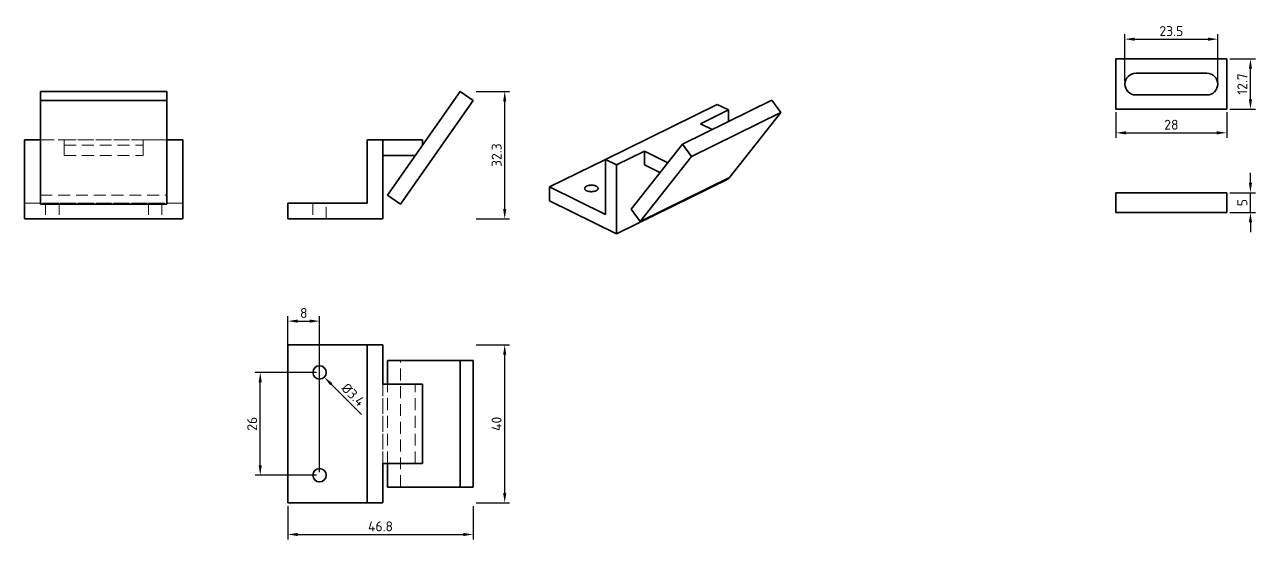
# Model space of a CAD drawing. Header units: millimetres. Extents: x 2065 to 7684, y -1428 to 511.
# Drawn here: x 6213 to 6524.2, y -1427.8 to -1297.5 of the extents above; entities that cross this region are included whole.
import ezdxf

# ---------------------------------------------------------------- set-up
doc = ezdxf.new("R2010")
doc.units = ezdxf.units.MM
doc.linetypes.add('HIDDEN_ISO', pattern=[4.5, 3, -1.5])
for name, color, linetype, lineweight in [('2D-HIDDEN', 8, 'HIDDEN_ISO', 18), ('2D-VISIBLE', 7, 'Continuous', 35), ('DIMENSIONS', 4, 'Continuous', 18)]:
    doc.layers.add(name, color=color, linetype=linetype, lineweight=lineweight)
doc.styles.add('ISO', font='isocpeur.ttf')
doc.styles.add('OpenSansCondensed-Light', font='OpenSansCondensed-Light.ttf')
doc.dimstyles.new('EZ_RADIUS', dxfattribs={"dimtxt": 0.25, "dimasz": 0.25, "dimexe": 0.375, "dimexo": 0.125, "dimgap": 0.1, "dimtad": 1, "dimlfac": 100, "dimzin": 12, "dimdsep": 46, "dimtxsty": 'OpenSansCondensed-Light', "dimblk": 'CLOSEDBLANK', "dimcen": 0, "dimazin": 3, "dimtfac": 0.5, "dimtofl": 0, "dimtmove": 1, "dimatfit": 3})
doc.dimstyles.new('EZDXF', dxfattribs={"dimtxt": 0.25, "dimasz": 0.175, "dimexe": 0.375, "dimexo": 0.125, "dimgap": 0.1, "dimtad": 1, "dimlfac": 100, "dimzin": 12, "dimdsep": 46, "dimtxsty": 'OpenSansCondensed-Light', "dimblk": 'ARCHTICK', "dimcen": 2.5, "dimazin": 3, "dimtfac": 0.5, "dimtmove": 2, "dimatfit": 3})

# ---------------------------------------------------------------- blocks, each defined once
blk = doc.blocks.new('_CLOSEDFILLED')
at = {"color": 0, "linetype": 'BYBLOCK'}
blk.add_solid([(-1, 0.16), (0, 0), (-1, -0.16)], dxfattribs=at)
blk = doc.blocks.new('*D17')
at = {"color": 4}
for p, q in [((6279.59, -1419.3), (6279.59, -1427.75)), ((6326.41, -1419.3), (6326.41, -1427.75)), ((6282.09, -1426.5), (6323.91, -1426.5))]:
    blk.add_line(p, q, dxfattribs=at)
at = {"layer": 'Defpoints'}
for p in [(6279.59, -1418.5), (6326.41, -1418.5), (6279.59, -1426.5)]:
    blk.add_point(p, dxfattribs=at)
at = {"layer": 'DIMENSIONS', "color": 4, "xscale": 2.5, "yscale": 2.5, "rotation": 180}
blk.add_blockref('_CLOSEDFILLED', (6279.59, -1426.5), dxfattribs=at)
at = {"layer": 'DIMENSIONS', "color": 4, "xscale": 2.5, "yscale": 2.5}
blk.add_blockref('_CLOSEDFILLED', (6326.41, -1426.5), dxfattribs=at)
at = {"layer": 'DIMENSIONS', "color": 7, "insert": (6303, -1424.45), "char_height": 2.5, "attachment_point": 5, "style": 'ISO'}
blk.add_mtext('46.8', dxfattribs=at)
blk = doc.blocks.new('*D18')
at = {"color": 4}
for p, q in [((6327.21, -1378.5), (6335.66, -1378.5)), ((6334.41, -1416), (6334.41, -1381)), ((6327.21, -1418.5), (6335.66, -1418.5))]:
    blk.add_line(p, q, dxfattribs=at)
at = {"layer": 'Defpoints'}
for p in [(6326.41, -1378.5), (6326.41, -1418.5), (6334.41, -1418.5)]:
    blk.add_point(p, dxfattribs=at)
at = {"layer": 'DIMENSIONS', "color": 4, "xscale": 2.5, "yscale": 2.5}
for p, rotation in [((6334.41, -1378.5), 90), ((6334.41, -1418.5), 270)]:
    blk.add_blockref('_CLOSEDFILLED', p, dxfattribs=dict(at, rotation=rotation))
at = {"layer": 'DIMENSIONS', "color": 7, "insert": (6332.36, -1398.5), "char_height": 2.5, "attachment_point": 5, "rotation": 90, "style": 'ISO'}
blk.add_mtext('40', dxfattribs=at)
blk = doc.blocks.new('*D19')
at = {"color": 4}
for p, q in [((6327.21, -1314.38), (6335.66, -1314.38)), ((6334.41, -1344.13), (6334.41, -1316.88)), ((6327.21, -1346.63), (6335.66, -1346.63))]:
    blk.add_line(p, q, dxfattribs=at)
at = {"layer": 'Defpoints'}
for p in [(6326.41, -1314.38), (6326.41, -1346.63), (6334.41, -1346.63)]:
    blk.add_point(p, dxfattribs=at)
at = {"layer": 'DIMENSIONS', "color": 4, "xscale": 2.5, "yscale": 2.5}
for p, rotation in [((6334.41, -1314.38), 90), ((6334.41, -1346.63), 270)]:
    blk.add_blockref('_CLOSEDFILLED', p, dxfattribs=dict(at, rotation=rotation))
at = {"layer": 'DIMENSIONS', "color": 7, "insert": (6332.36, -1330.5), "char_height": 2.5, "attachment_point": 5, "rotation": 90, "style": 'ISO'}
blk.add_mtext('32.3', dxfattribs=at)
blk = doc.blocks.new('*D20')
at = {"color": 4}
for p, q in [((6279.59, -1410.7), (6279.59, -1371.25)), ((6282.09, -1372.5), (6285.09, -1372.5)), ((6287.59, -1410.7), (6287.59, -1371.25))]:
    blk.add_line(p, q, dxfattribs=at)
at = {"layer": 'Defpoints'}
for p in [(6279.59, -1372.5), (6279.59, -1411.5), (6287.59, -1411.5)]:
    blk.add_point(p, dxfattribs=at)
at = {"layer": 'DIMENSIONS', "color": 4, "xscale": 2.5, "yscale": 2.5, "rotation": 180}
blk.add_blockref('_CLOSEDFILLED', (6279.59, -1372.5), dxfattribs=at)
at = {"layer": 'DIMENSIONS', "color": 4, "xscale": 2.5, "yscale": 2.5}
blk.add_blockref('_CLOSEDFILLED', (6287.59, -1372.5), dxfattribs=at)
at = {"layer": 'DIMENSIONS', "color": 7, "insert": (6283.59, -1370.45), "char_height": 2.5, "attachment_point": 5, "style": 'ISO'}
blk.add_mtext('8', dxfattribs=at)
blk = doc.blocks.new('*D21')
at = {"color": 4}
for p, q in [((6286.79, -1385.5), (6271.34, -1385.5)), ((6272.59, -1409), (6272.59, -1388)), ((6286.79, -1411.5), (6271.34, -1411.5))]:
    blk.add_line(p, q, dxfattribs=at)
at = {"layer": 'Defpoints'}
for p in [(6287.59, -1385.5), (6272.59, -1411.5), (6287.59, -1411.5)]:
    blk.add_point(p, dxfattribs=at)
at = {"layer": 'DIMENSIONS', "color": 4, "xscale": 2.5, "yscale": 2.5}
for p, rotation in [((6272.59, -1385.5), 90), ((6272.59, -1411.5), 270)]:
    blk.add_blockref('_CLOSEDFILLED', p, dxfattribs=dict(at, rotation=rotation))
at = {"layer": 'DIMENSIONS', "color": 7, "insert": (6270.54, -1398.5), "char_height": 2.5, "attachment_point": 5, "rotation": 90, "style": 'ISO'}
blk.add_mtext('26', dxfattribs=at)
blk = doc.blocks.new('*D22')
at = {"color": 4}
blk.add_line((6290.56, -1388.47), (6298.2, -1396.11), dxfattribs=at)
at = {"layer": 'Defpoints'}
for p in [(6287.59, -1385.5), (6288.79, -1386.7)]:
    blk.add_point(p, dxfattribs=at)
at = {"layer": 'DIMENSIONS', "color": 4, "xscale": 2.5, "yscale": 2.5, "rotation": 135.00000000001086}
blk.add_blockref('_CLOSEDFILLED', (6288.79, -1386.7), dxfattribs=at)
at = {"layer": 'DIMENSIONS', "color": 7, "insert": (6296.11, -1391.12), "char_height": 2.5, "attachment_point": 5, "rotation": 315, "style": 'ISO'}
blk.add_mtext('%%c3.4', dxfattribs=at)
blk = doc.blocks.new('*D23')
at = {"color": 4}
for p, q in [((6489, -1319.65), (6489, -1326.1)), ((6517, -1319.65), (6517, -1326.1)), ((6491.5, -1324.85), (6514.5, -1324.85))]:
    blk.add_line(p, q, dxfattribs=at)
at = {"layer": 'Defpoints'}
for p in [(6489, -1318.85), (6517, -1318.85), (6489, -1324.85)]:
    blk.add_point(p, dxfattribs=at)
at = {"layer": 'DIMENSIONS', "color": 4, "xscale": 2.5, "yscale": 2.5, "rotation": 180}
blk.add_blockref('_CLOSEDFILLED', (6489, -1324.85), dxfattribs=at)
at = {"layer": 'DIMENSIONS', "color": 4, "xscale": 2.5, "yscale": 2.5}
blk.add_blockref('_CLOSEDFILLED', (6517, -1324.85), dxfattribs=at)
at = {"layer": 'DIMENSIONS', "color": 7, "insert": (6503, -1322.8), "char_height": 2.5, "attachment_point": 5, "style": 'ISO'}
blk.add_mtext('28', dxfattribs=at)
blk = doc.blocks.new('*D24')
at = {"color": 4}
for p, q in [((6517.8, -1306.15), (6524.25, -1306.15)), ((6523, -1316.35), (6523, -1308.65)), ((6517.8, -1318.85), (6524.25, -1318.85))]:
    blk.add_line(p, q, dxfattribs=at)
at = {"layer": 'Defpoints'}
for p in [(6517, -1306.15), (6517, -1318.85), (6523, -1318.85)]:
    blk.add_point(p, dxfattribs=at)
at = {"layer": 'DIMENSIONS', "color": 4, "xscale": 2.5, "yscale": 2.5}
for p, rotation in [((6523, -1306.15), 90), ((6523, -1318.85), 270)]:
    blk.add_blockref('_CLOSEDFILLED', p, dxfattribs=dict(at, rotation=rotation))
at = {"layer": 'DIMENSIONS', "color": 7, "insert": (6520.95, -1312.5), "char_height": 2.5, "attachment_point": 5, "rotation": 90, "style": 'ISO'}
blk.add_mtext('12.7', dxfattribs=at)
blk = doc.blocks.new('*D25')
at = {"color": 4}
for p, q in [((6491.25, -1311.7), (6491.25, -1299.9)), ((6514.75, -1311.7), (6514.75, -1299.9)), ((6493.75, -1301.15), (6512.25, -1301.15))]:
    blk.add_line(p, q, dxfattribs=at)
at = {"layer": 'Defpoints'}
for p in [(6491.25, -1301.15), (6491.25, -1312.5), (6514.75, -1312.5)]:
    blk.add_point(p, dxfattribs=at)
at = {"layer": 'DIMENSIONS', "color": 4, "xscale": 2.5, "yscale": 2.5, "rotation": 180}
blk.add_blockref('_CLOSEDFILLED', (6491.25, -1301.15), dxfattribs=at)
at = {"layer": 'DIMENSIONS', "color": 4, "xscale": 2.5, "yscale": 2.5}
blk.add_blockref('_CLOSEDFILLED', (6514.75, -1301.15), dxfattribs=at)
at = {"layer": 'DIMENSIONS', "color": 7, "insert": (6503, -1299.1), "char_height": 2.5, "attachment_point": 5, "style": 'ISO'}
blk.add_mtext('23.5', dxfattribs=at)
blk = doc.blocks.new('*D26')
at = {"color": 4}
for p, q in [((6523, -1337.5), (6523, -1335)), ((6517.8, -1340), (6524.25, -1340)), ((6523, -1345), (6523, -1340)), ((6517.8, -1345), (6524.25, -1345)), ((6523, -1347.5), (6523, -1350))]:
    blk.add_line(p, q, dxfattribs=at)
at = {"layer": 'Defpoints'}
for p in [(6517, -1340), (6517, -1345), (6523, -1345)]:
    blk.add_point(p, dxfattribs=at)
at = {"layer": 'DIMENSIONS', "color": 4, "xscale": 2.5, "yscale": 2.5}
for p, rotation in [((6523, -1340), 270), ((6523, -1345), 90)]:
    blk.add_blockref('_CLOSEDFILLED', p, dxfattribs=dict(at, rotation=rotation))
at = {"layer": 'DIMENSIONS', "color": 7, "insert": (6520.95, -1342.5), "char_height": 2.5, "attachment_point": 5, "rotation": 90, "style": 'ISO'}
blk.add_mtext('5', dxfattribs=at)

msp = doc.modelspace()

# ---------------------------------------------------------------- linework, layer by layer
at = {"layer": '2D-HIDDEN'}
for p, q in [((6217, -1340.59), (6217, -1314.37)), ((6249, -1340.59), (6249, -1314.37)), ((6304.78, -1340.59), (6323.13, -1314.37)), ((6323.13, -1314.37), (6326.41, -1316.67)), ((6308.05, -1342.88), (6326.41, -1316.67)), ((6213, -1342.63), (6213, -1326.63)), ((6213, -1326.63), (6253, -1326.63)), ((6217, -1326.63), (6223, -1326.63)), ((6223, -1326.63), (6243, -1326.63)), ((6223, -1330.63), (6223, -1326.63)), ((6223, -1328), (6223, -1326.63)), ((6223, -1328), (6223, -1330.63)), ((6223, -1328), (6243, -1328)), ((6243, -1326.63), (6249, -1326.63)), ((6243, -1330.63), (6243, -1326.63)), ((6243, -1328), (6243, -1326.63)), ((6243, -1328), (6243, -1330.63)), ((6253, -1342.63), (6253, -1326.63)), ((6299.59, -1342.63), (6299.59, -1326.63)), ((6299.59, -1326.63), (6303.59, -1326.63)), ((6303.59, -1326.63), (6313.59, -1326.63)), ((6303.59, -1346.63), (6303.59, -1326.63)), ((6303.59, -1330.63), (6303.59, -1326.63)), ((6303.59, -1330.63), (6303.59, -1326.63)), ((6313.59, -1328), (6311.75, -1330.63)), ((6313.59, -1328), (6311.75, -1330.63)), ((6313.59, -1328), (6313.59, -1326.63)), ((6223, -1330.63), (6243, -1330.63)), ((6223, -1330.63), (6243, -1330.63)), ((6303.59, -1330.63), (6311.75, -1330.63)), ((6217, -1340.59), (6249, -1340.59)), ((6217, -1340.59), (6217, -1342.88)), ((6249, -1340.59), (6249, -1342.88)), ((6304.78, -1340.59), (6308.05, -1342.88)), ((6213, -1346.63), (6213, -1342.63)), ((6213, -1342.63), (6253, -1342.63)), ((6253, -1342.63), (6213, -1342.63)), ((6218.3, -1342.63), (6218.3, -1346.63)), ((6221.7, -1342.63), (6221.7, -1346.63)), ((6244.3, -1342.63), (6244.3, -1346.63)), ((6247.7, -1342.63), (6247.7, -1346.63)), ((6253, -1346.63), (6253, -1342.63)), ((6279.59, -1346.63), (6279.59, -1342.63)), ((6279.59, -1342.63), (6299.59, -1342.63)), ((6285.89, -1342.63), (6285.89, -1346.63)), ((6285.89, -1342.63), (6285.89, -1346.63)), ((6289.29, -1346.63), (6289.29, -1342.63)), ((6289.29, -1346.63), (6289.29, -1342.63)), ((6213, -1346.63), (6253, -1346.63)), ((6279.59, -1346.63), (6303.59, -1346.63)), ((6279.59, -1378.5), (6303.59, -1378.5)), ((6279.59, -1418.5), (6279.59, -1378.5)), ((6299.59, -1378.5), (6299.59, -1418.5)), ((6303.59, -1418.5), (6303.59, -1378.5)), ((6304.78, -1382.5), (6308.05, -1382.5)), ((6308.05, -1414.5), (6308.05, -1382.5)), ((6308.05, -1382.5), (6326.41, -1382.5)), ((6303.59, -1408.5), (6303.59, -1388.5)), ((6303.59, -1388.5), (6311.75, -1388.5)), ((6304.78, -1408.5), (6304.78, -1388.5)), ((6313.59, -1388.5), (6311.75, -1388.5)), ((6311.75, -1408.5), (6311.75, -1388.5)), ((6313.59, -1408.5), (6313.59, -1388.5)), ((6303.59, -1408.5), (6311.75, -1408.5)), ((6313.59, -1408.5), (6311.75, -1408.5)), ((6304.78, -1414.5), (6308.05, -1414.5)), ((6308.05, -1414.5), (6326.41, -1414.5)), ((6279.59, -1418.5), (6303.59, -1418.5))]:
    msp.add_line(p, q, dxfattribs=at)
for points in [[(6220, -1342.63), (6219.95, -1342.63), (6219.89, -1342.63), (6219.84, -1342.63), (6219.79, -1342.63), (6219.73, -1342.63), (6219.68, -1342.63), (6219.63, -1342.63), (6219.57, -1342.63), (6219.52, -1342.63), (6219.47, -1342.63), (6219.42, -1342.63), (6219.36, -1342.63), (6219.31, -1342.63), (6219.26, -1342.63), (6219.2, -1342.63), (6219.15, -1342.63), (6219.1, -1342.63), (6219.04, -1342.63), (6218.99, -1342.63), (6218.94, -1342.63), (6218.88, -1342.63), (6218.83, -1342.63), (6218.78, -1342.63), (6218.73, -1342.63), (6218.67, -1342.63), (6218.62, -1342.63), (6218.57, -1342.63), (6218.51, -1342.63), (6218.46, -1342.63), (6218.41, -1342.63), (6218.35, -1342.63), (6218.3, -1342.63)], [(6218.3, -1342.63), (6218.41, -1342.63), (6218.51, -1342.63), (6218.62, -1342.63), (6218.73, -1342.63), (6218.83, -1342.63), (6218.94, -1342.63), (6219.04, -1342.63), (6219.15, -1342.63), (6219.26, -1342.63), (6219.36, -1342.63), (6219.47, -1342.63), (6219.57, -1342.63), (6219.68, -1342.63), (6219.79, -1342.63), (6219.89, -1342.63), (6220, -1342.63), (6220.11, -1342.63), (6220.21, -1342.63), (6220.32, -1342.63), (6220.43, -1342.63), (6220.53, -1342.63), (6220.64, -1342.63), (6220.74, -1342.63), (6220.85, -1342.63), (6220.96, -1342.63), (6221.06, -1342.63), (6221.17, -1342.63), (6221.28, -1342.63), (6221.38, -1342.63), (6221.49, -1342.63), (6221.59, -1342.63), (6221.7, -1342.63)], [(6221.7, -1342.63), (6221.65, -1342.63), (6221.59, -1342.63), (6221.54, -1342.63), (6221.49, -1342.63), (6221.43, -1342.63), (6221.38, -1342.63), (6221.33, -1342.63), (6221.28, -1342.63), (6221.22, -1342.63), (6221.17, -1342.63), (6221.12, -1342.63), (6221.06, -1342.63), (6221.01, -1342.63), (6220.96, -1342.63), (6220.9, -1342.63), (6220.85, -1342.63), (6220.8, -1342.63), (6220.74, -1342.63), (6220.69, -1342.63), (6220.64, -1342.63), (6220.58, -1342.63), (6220.53, -1342.63), (6220.48, -1342.63), (6220.43, -1342.63), (6220.37, -1342.63), (6220.32, -1342.63), (6220.27, -1342.63), (6220.21, -1342.63), (6220.16, -1342.63), (6220.11, -1342.63), (6220.05, -1342.63), (6220, -1342.63)], [(6246, -1342.63), (6245.95, -1342.63), (6245.89, -1342.63), (6245.84, -1342.63), (6245.79, -1342.63), (6245.73, -1342.63), (6245.68, -1342.63), (6245.63, -1342.63), (6245.57, -1342.63), (6245.52, -1342.63), (6245.47, -1342.63), (6245.42, -1342.63), (6245.36, -1342.63), (6245.31, -1342.63), (6245.26, -1342.63), (6245.2, -1342.63), (6245.15, -1342.63), (6245.1, -1342.63), (6245.04, -1342.63), (6244.99, -1342.63), (6244.94, -1342.63), (6244.88, -1342.63), (6244.83, -1342.63), (6244.78, -1342.63), (6244.73, -1342.63), (6244.67, -1342.63), (6244.62, -1342.63), (6244.57, -1342.63), (6244.51, -1342.63), (6244.46, -1342.63), (6244.41, -1342.63), (6244.35, -1342.63), (6244.3, -1342.63)], [(6244.3, -1342.63), (6244.41, -1342.63), (6244.51, -1342.63), (6244.62, -1342.63), (6244.73, -1342.63), (6244.83, -1342.63), (6244.94, -1342.63), (6245.04, -1342.63), (6245.15, -1342.63), (6245.26, -1342.63), (6245.36, -1342.63), (6245.47, -1342.63), (6245.57, -1342.63), (6245.68, -1342.63), (6245.79, -1342.63), (6245.89, -1342.63), (6246, -1342.63), (6246.11, -1342.63), (6246.21, -1342.63), (6246.32, -1342.63), (6246.43, -1342.63), (6246.53, -1342.63), (6246.64, -1342.63), (6246.74, -1342.63), (6246.85, -1342.63), (6246.96, -1342.63), (6247.06, -1342.63), (6247.17, -1342.63), (6247.28, -1342.63), (6247.38, -1342.63), (6247.49, -1342.63), (6247.59, -1342.63), (6247.7, -1342.63)], [(6247.7, -1342.63), (6247.65, -1342.63), (6247.59, -1342.63), (6247.54, -1342.63), (6247.49, -1342.63), (6247.43, -1342.63), (6247.38, -1342.63), (6247.33, -1342.63), (6247.28, -1342.63), (6247.22, -1342.63), (6247.17, -1342.63), (6247.12, -1342.63), (6247.06, -1342.63), (6247.01, -1342.63), (6246.96, -1342.63), (6246.9, -1342.63), (6246.85, -1342.63), (6246.8, -1342.63), (6246.74, -1342.63), (6246.69, -1342.63), (6246.64, -1342.63), (6246.58, -1342.63), (6246.53, -1342.63), (6246.48, -1342.63), (6246.43, -1342.63), (6246.37, -1342.63), (6246.32, -1342.63), (6246.27, -1342.63), (6246.21, -1342.63), (6246.16, -1342.63), (6246.11, -1342.63), (6246.05, -1342.63), (6246, -1342.63)], [(6289.29, -1342.63), (6289.19, -1342.63), (6289.08, -1342.63), (6288.97, -1342.63), (6288.87, -1342.63), (6288.76, -1342.63), (6288.65, -1342.63), (6288.55, -1342.63), (6288.44, -1342.63), (6288.34, -1342.63), (6288.23, -1342.63), (6288.12, -1342.63), (6288.02, -1342.63), (6287.91, -1342.63), (6287.8, -1342.63), (6287.7, -1342.63), (6287.59, -1342.63), (6287.49, -1342.63), (6287.38, -1342.63), (6287.27, -1342.63), (6287.17, -1342.63), (6287.06, -1342.63), (6286.95, -1342.63), (6286.85, -1342.63), (6286.74, -1342.63), (6286.64, -1342.63), (6286.53, -1342.63), (6286.42, -1342.63), (6286.32, -1342.63), (6286.21, -1342.63), (6286.1, -1342.63), (6286, -1342.63), (6285.89, -1342.63)], [(6285.89, -1342.63), (6286, -1342.63), (6286.1, -1342.63), (6286.21, -1342.63), (6286.32, -1342.63), (6286.42, -1342.63), (6286.53, -1342.63), (6286.64, -1342.63), (6286.74, -1342.63), (6286.85, -1342.63), (6286.95, -1342.63), (6287.06, -1342.63), (6287.17, -1342.63), (6287.27, -1342.63), (6287.38, -1342.63), (6287.49, -1342.63), (6287.59, -1342.63), (6287.7, -1342.63), (6287.8, -1342.63), (6287.91, -1342.63), (6288.02, -1342.63), (6288.12, -1342.63), (6288.23, -1342.63), (6288.34, -1342.63), (6288.44, -1342.63), (6288.55, -1342.63), (6288.65, -1342.63), (6288.76, -1342.63), (6288.87, -1342.63), (6288.97, -1342.63), (6289.08, -1342.63), (6289.19, -1342.63), (6289.29, -1342.63)], [(6289.29, -1342.63), (6289.19, -1342.63), (6289.08, -1342.63), (6288.97, -1342.63), (6288.87, -1342.63), (6288.76, -1342.63), (6288.65, -1342.63), (6288.55, -1342.63), (6288.44, -1342.63), (6288.34, -1342.63), (6288.23, -1342.63), (6288.12, -1342.63), (6288.02, -1342.63), (6287.91, -1342.63), (6287.8, -1342.63), (6287.7, -1342.63), (6287.59, -1342.63), (6287.49, -1342.63), (6287.38, -1342.63), (6287.27, -1342.63), (6287.17, -1342.63), (6287.06, -1342.63), (6286.95, -1342.63), (6286.85, -1342.63), (6286.74, -1342.63), (6286.64, -1342.63), (6286.53, -1342.63), (6286.42, -1342.63), (6286.32, -1342.63), (6286.21, -1342.63), (6286.1, -1342.63), (6286, -1342.63), (6285.89, -1342.63)], [(6285.89, -1342.63), (6286, -1342.63), (6286.1, -1342.63), (6286.21, -1342.63), (6286.32, -1342.63), (6286.42, -1342.63), (6286.53, -1342.63), (6286.64, -1342.63), (6286.74, -1342.63), (6286.85, -1342.63), (6286.95, -1342.63), (6287.06, -1342.63), (6287.17, -1342.63), (6287.27, -1342.63), (6287.38, -1342.63), (6287.49, -1342.63), (6287.59, -1342.63), (6287.7, -1342.63), (6287.8, -1342.63), (6287.91, -1342.63), (6288.02, -1342.63), (6288.12, -1342.63), (6288.23, -1342.63), (6288.34, -1342.63), (6288.44, -1342.63), (6288.55, -1342.63), (6288.65, -1342.63), (6288.76, -1342.63), (6288.87, -1342.63), (6288.97, -1342.63), (6289.08, -1342.63), (6289.19, -1342.63), (6289.29, -1342.63)], [(6220, -1346.63), (6219.95, -1346.63), (6219.89, -1346.63), (6219.84, -1346.63), (6219.79, -1346.63), (6219.73, -1346.63), (6219.68, -1346.63), (6219.63, -1346.63), (6219.57, -1346.63), (6219.52, -1346.63), (6219.47, -1346.63), (6219.42, -1346.63), (6219.36, -1346.63), (6219.31, -1346.63), (6219.26, -1346.63), (6219.2, -1346.63), (6219.15, -1346.63), (6219.1, -1346.63), (6219.04, -1346.63), (6218.99, -1346.63), (6218.94, -1346.63), (6218.88, -1346.63), (6218.83, -1346.63), (6218.78, -1346.63), (6218.73, -1346.63), (6218.67, -1346.63), (6218.62, -1346.63), (6218.57, -1346.63), (6218.51, -1346.63), (6218.46, -1346.63), (6218.41, -1346.63), (6218.35, -1346.63), (6218.3, -1346.63)], [(6218.3, -1346.63), (6218.41, -1346.63), (6218.51, -1346.63), (6218.62, -1346.63), (6218.73, -1346.63), (6218.83, -1346.63), (6218.94, -1346.63), (6219.04, -1346.63), (6219.15, -1346.63), (6219.26, -1346.63), (6219.36, -1346.63), (6219.47, -1346.63), (6219.57, -1346.63), (6219.68, -1346.63), (6219.79, -1346.63), (6219.89, -1346.63), (6220, -1346.63), (6220.11, -1346.63), (6220.21, -1346.63), (6220.32, -1346.63), (6220.43, -1346.63), (6220.53, -1346.63), (6220.64, -1346.63), (6220.74, -1346.63), (6220.85, -1346.63), (6220.96, -1346.63), (6221.06, -1346.63), (6221.17, -1346.63), (6221.28, -1346.63), (6221.38, -1346.63), (6221.49, -1346.63), (6221.59, -1346.63), (6221.7, -1346.63)], [(6221.7, -1346.63), (6221.65, -1346.63), (6221.59, -1346.63), (6221.54, -1346.63), (6221.49, -1346.63), (6221.43, -1346.63), (6221.38, -1346.63), (6221.33, -1346.63), (6221.28, -1346.63), (6221.22, -1346.63), (6221.17, -1346.63), (6221.12, -1346.63), (6221.06, -1346.63), (6221.01, -1346.63), (6220.96, -1346.63), (6220.9, -1346.63), (6220.85, -1346.63), (6220.8, -1346.63), (6220.74, -1346.63), (6220.69, -1346.63), (6220.64, -1346.63), (6220.58, -1346.63), (6220.53, -1346.63), (6220.48, -1346.63), (6220.43, -1346.63), (6220.37, -1346.63), (6220.32, -1346.63), (6220.27, -1346.63), (6220.21, -1346.63), (6220.16, -1346.63), (6220.11, -1346.63), (6220.05, -1346.63), (6220, -1346.63)], [(6246, -1346.63), (6245.95, -1346.63), (6245.89, -1346.63), (6245.84, -1346.63), (6245.79, -1346.63), (6245.73, -1346.63), (6245.68, -1346.63), (6245.63, -1346.63), (6245.57, -1346.63), (6245.52, -1346.63), (6245.47, -1346.63), (6245.42, -1346.63), (6245.36, -1346.63), (6245.31, -1346.63), (6245.26, -1346.63), (6245.2, -1346.63), (6245.15, -1346.63), (6245.1, -1346.63), (6245.04, -1346.63), (6244.99, -1346.63), (6244.94, -1346.63), (6244.88, -1346.63), (6244.83, -1346.63), (6244.78, -1346.63), (6244.73, -1346.63), (6244.67, -1346.63), (6244.62, -1346.63), (6244.57, -1346.63), (6244.51, -1346.63), (6244.46, -1346.63), (6244.41, -1346.63), (6244.35, -1346.63), (6244.3, -1346.63)], [(6244.3, -1346.63), (6244.41, -1346.63), (6244.51, -1346.63), (6244.62, -1346.63), (6244.73, -1346.63), (6244.83, -1346.63), (6244.94, -1346.63), (6245.04, -1346.63), (6245.15, -1346.63), (6245.26, -1346.63), (6245.36, -1346.63), (6245.47, -1346.63), (6245.57, -1346.63), (6245.68, -1346.63), (6245.79, -1346.63), (6245.89, -1346.63), (6246, -1346.63), (6246.11, -1346.63), (6246.21, -1346.63), (6246.32, -1346.63), (6246.43, -1346.63), (6246.53, -1346.63), (6246.64, -1346.63), (6246.74, -1346.63), (6246.85, -1346.63), (6246.96, -1346.63), (6247.06, -1346.63), (6247.17, -1346.63), (6247.28, -1346.63), (6247.38, -1346.63), (6247.49, -1346.63), (6247.59, -1346.63), (6247.7, -1346.63)], [(6247.7, -1346.63), (6247.65, -1346.63), (6247.59, -1346.63), (6247.54, -1346.63), (6247.49, -1346.63), (6247.43, -1346.63), (6247.38, -1346.63), (6247.33, -1346.63), (6247.28, -1346.63), (6247.22, -1346.63), (6247.17, -1346.63), (6247.12, -1346.63), (6247.06, -1346.63), (6247.01, -1346.63), (6246.96, -1346.63), (6246.9, -1346.63), (6246.85, -1346.63), (6246.8, -1346.63), (6246.74, -1346.63), (6246.69, -1346.63), (6246.64, -1346.63), (6246.58, -1346.63), (6246.53, -1346.63), (6246.48, -1346.63), (6246.43, -1346.63), (6246.37, -1346.63), (6246.32, -1346.63), (6246.27, -1346.63), (6246.21, -1346.63), (6246.16, -1346.63), (6246.11, -1346.63), (6246.05, -1346.63), (6246, -1346.63)], [(6289.29, -1346.63), (6289.19, -1346.63), (6289.08, -1346.63), (6288.97, -1346.63), (6288.87, -1346.63), (6288.76, -1346.63), (6288.65, -1346.63), (6288.55, -1346.63), (6288.44, -1346.63), (6288.34, -1346.63), (6288.23, -1346.63), (6288.12, -1346.63), (6288.02, -1346.63), (6287.91, -1346.63), (6287.8, -1346.63), (6287.7, -1346.63), (6287.59, -1346.63), (6287.49, -1346.63), (6287.38, -1346.63), (6287.27, -1346.63), (6287.17, -1346.63), (6287.06, -1346.63), (6286.95, -1346.63), (6286.85, -1346.63), (6286.74, -1346.63), (6286.64, -1346.63), (6286.53, -1346.63), (6286.42, -1346.63), (6286.32, -1346.63), (6286.21, -1346.63), (6286.1, -1346.63), (6286, -1346.63), (6285.89, -1346.63)], [(6285.89, -1346.63), (6286, -1346.63), (6286.1, -1346.63), (6286.21, -1346.63), (6286.32, -1346.63), (6286.42, -1346.63), (6286.53, -1346.63), (6286.64, -1346.63), (6286.74, -1346.63), (6286.85, -1346.63), (6286.95, -1346.63), (6287.06, -1346.63), (6287.17, -1346.63), (6287.27, -1346.63), (6287.38, -1346.63), (6287.49, -1346.63), (6287.59, -1346.63), (6287.7, -1346.63), (6287.8, -1346.63), (6287.91, -1346.63), (6288.02, -1346.63), (6288.12, -1346.63), (6288.23, -1346.63), (6288.34, -1346.63), (6288.44, -1346.63), (6288.55, -1346.63), (6288.65, -1346.63), (6288.76, -1346.63), (6288.87, -1346.63), (6288.97, -1346.63), (6289.08, -1346.63), (6289.19, -1346.63), (6289.29, -1346.63)], [(6289.29, -1346.63), (6289.19, -1346.63), (6289.08, -1346.63), (6288.97, -1346.63), (6288.87, -1346.63), (6288.76, -1346.63), (6288.65, -1346.63), (6288.55, -1346.63), (6288.44, -1346.63), (6288.34, -1346.63), (6288.23, -1346.63), (6288.12, -1346.63), (6288.02, -1346.63), (6287.91, -1346.63), (6287.8, -1346.63), (6287.7, -1346.63), (6287.59, -1346.63), (6287.49, -1346.63), (6287.38, -1346.63), (6287.27, -1346.63), (6287.17, -1346.63), (6287.06, -1346.63), (6286.95, -1346.63), (6286.85, -1346.63), (6286.74, -1346.63), (6286.64, -1346.63), (6286.53, -1346.63), (6286.42, -1346.63), (6286.32, -1346.63), (6286.21, -1346.63), (6286.1, -1346.63), (6286, -1346.63), (6285.89, -1346.63)], [(6285.89, -1346.63), (6286, -1346.63), (6286.1, -1346.63), (6286.21, -1346.63), (6286.32, -1346.63), (6286.42, -1346.63), (6286.53, -1346.63), (6286.64, -1346.63), (6286.74, -1346.63), (6286.85, -1346.63), (6286.95, -1346.63), (6287.06, -1346.63), (6287.17, -1346.63), (6287.27, -1346.63), (6287.38, -1346.63), (6287.49, -1346.63), (6287.59, -1346.63), (6287.7, -1346.63), (6287.8, -1346.63), (6287.91, -1346.63), (6288.02, -1346.63), (6288.12, -1346.63), (6288.23, -1346.63), (6288.34, -1346.63), (6288.44, -1346.63), (6288.55, -1346.63), (6288.65, -1346.63), (6288.76, -1346.63), (6288.87, -1346.63), (6288.97, -1346.63), (6289.08, -1346.63), (6289.19, -1346.63), (6289.29, -1346.63)]]:
    msp.add_lwpolyline(points, dxfattribs=at)
for centre in [(6287.59, -1385.5), (6287.59, -1411.5)]:
    msp.add_circle(centre, 1.7, dxfattribs=at)
at = {"layer": '2D-VISIBLE'}
for p, q in [((6489, -1318.85), (6489, -1306.15)), ((6489, -1306.15), (6517, -1306.15)), ((6517, -1318.85), (6517, -1306.15)), ((6512, -1309.75), (6494, -1309.75)), ((6217, -1314.37), (6249, -1314.37)), ((6217, -1314.37), (6217, -1316.67)), ((6249, -1314.37), (6249, -1316.67)), ((6304.78, -1340.59), (6323.13, -1314.37)), ((6323.13, -1314.37), (6326.41, -1316.67)), ((6494, -1315.25), (6512, -1315.25)), ((6217, -1342.88), (6217, -1316.67)), ((6217, -1316.67), (6249, -1316.67)), ((6249, -1342.88), (6249, -1316.67)), ((6308.05, -1342.88), (6326.41, -1316.67)), ((6359.86, -1331.6), (6388.15, -1317.68)), ((6379.34, -1327.74), (6401.96, -1316.6)), ((6383.9, -1322.55), (6390.98, -1319.07)), ((6388.15, -1317.68), (6390.98, -1319.07)), ((6390.98, -1322.01), (6390.98, -1319.07)), ((6401.96, -1316.6), (6404.28, -1319.74)), ((6489, -1318.85), (6517, -1318.85)), ((6381.65, -1330.88), (6404.28, -1319.74)), ((6383.9, -1322.55), (6386.89, -1324.02)), ((6391.3, -1336.16), (6404.28, -1319.74)), ((6213, -1346.63), (6213, -1326.63)), ((6213, -1326.63), (6217, -1326.63)), ((6249, -1326.63), (6253, -1326.63)), ((6253, -1346.63), (6253, -1326.63)), ((6299.59, -1342.63), (6299.59, -1326.63)), ((6299.59, -1326.63), (6303.59, -1326.63)), ((6303.59, -1346.63), (6303.59, -1326.63)), ((6303.59, -1326.63), (6313.59, -1326.63)), ((6313.59, -1328), (6313.59, -1326.63)), ((6366.36, -1344.16), (6379.34, -1327.74)), ((6379.34, -1327.74), (6381.65, -1330.88)), ((6303.59, -1330.63), (6311.75, -1330.63)), ((6345.72, -1338.56), (6359.86, -1331.6)), ((6359.86, -1345.53), (6359.86, -1331.6)), ((6359.86, -1331.6), (6362.69, -1332.99)), ((6362.69, -1332.99), (6369.76, -1329.51)), ((6368.67, -1347.3), (6381.65, -1330.88)), ((6369.76, -1329.51), (6375.64, -1332.41)), ((6369.76, -1332.99), (6369.76, -1329.51)), ((6362.69, -1350.4), (6362.69, -1332.99)), ((6369.76, -1332.99), (6373.66, -1334.92)), ((6362.69, -1350.4), (6390.98, -1336.48)), ((6368.67, -1347.3), (6391.3, -1336.16)), ((6390.98, -1336.48), (6390.98, -1336.32)), ((6304.78, -1340.59), (6308.05, -1342.88)), ((6345.72, -1342.05), (6345.72, -1338.56)), ((6345.72, -1338.56), (6359.86, -1345.53)), ((6489, -1345), (6489, -1340)), ((6489, -1340), (6517, -1340)), ((6517, -1345), (6517, -1340)), ((6217, -1342.88), (6249, -1342.88)), ((6279.59, -1346.63), (6279.59, -1342.63)), ((6279.59, -1342.63), (6299.59, -1342.63)), ((6345.72, -1342.05), (6362.69, -1350.4)), ((6366.36, -1344.16), (6368.67, -1347.3)), ((6213, -1346.63), (6253, -1346.63)), ((6279.59, -1346.63), (6303.59, -1346.63)), ((6489, -1345), (6517, -1345)), ((6279.59, -1418.5), (6279.59, -1378.5)), ((6279.59, -1378.5), (6299.59, -1378.5)), ((6299.59, -1418.5), (6299.59, -1378.5)), ((6299.59, -1378.5), (6303.59, -1378.5)), ((6303.59, -1388.5), (6303.59, -1378.5)), ((6304.78, -1388.5), (6304.78, -1382.5)), ((6304.78, -1382.5), (6323.13, -1382.5)), ((6323.13, -1414.5), (6323.13, -1382.5)), ((6323.13, -1382.5), (6326.41, -1382.5)), ((6326.41, -1414.5), (6326.41, -1382.5)), ((6303.59, -1388.5), (6313.59, -1388.5)), ((6313.59, -1408.5), (6313.59, -1388.5)), ((6303.59, -1418.5), (6303.59, -1408.5)), ((6303.59, -1408.5), (6313.59, -1408.5)), ((6304.78, -1414.5), (6304.78, -1408.5)), ((6304.78, -1414.5), (6323.13, -1414.5)), ((6323.13, -1414.5), (6326.41, -1414.5)), ((6279.59, -1418.5), (6299.59, -1418.5)), ((6299.59, -1418.5), (6303.59, -1418.5))]:
    msp.add_line(p, q, dxfattribs=at)
for points in [[(6354.63, -1338.91), (6354.65, -1338.79), (6354.7, -1338.67), (6354.78, -1338.57), (6354.87, -1338.48), (6354.97, -1338.41), (6355.08, -1338.34), (6355.2, -1338.29), (6355.32, -1338.24), (6355.44, -1338.2), (6355.56, -1338.16), (6355.69, -1338.14), (6355.82, -1338.11), (6355.94, -1338.1), (6356.07, -1338.09), (6356.2, -1338.08), (6356.33, -1338.08), (6356.46, -1338.08), (6356.58, -1338.09), (6356.71, -1338.1), (6356.84, -1338.11), (6356.96, -1338.14), (6357.09, -1338.16), (6357.21, -1338.2), (6357.33, -1338.24), (6357.45, -1338.29), (6357.57, -1338.34), (6357.68, -1338.41), (6357.78, -1338.48), (6357.88, -1338.57), (6357.95, -1338.67), (6358.01, -1338.79), (6358.03, -1338.91)], [(6357.53, -1339.5), (6357.44, -1339.55), (6357.34, -1339.59), (6357.24, -1339.62), (6357.14, -1339.65), (6357.04, -1339.67), (6356.94, -1339.69), (6356.84, -1339.71), (6356.74, -1339.72), (6356.64, -1339.74), (6356.54, -1339.74), (6356.43, -1339.75), (6356.33, -1339.75), (6356.23, -1339.75), (6356.13, -1339.74), (6356.02, -1339.74), (6355.92, -1339.73), (6355.82, -1339.71), (6355.72, -1339.69), (6355.62, -1339.67), (6355.52, -1339.65), (6355.42, -1339.62), (6355.32, -1339.59), (6355.23, -1339.55), (6355.13, -1339.51), (6355.04, -1339.46), (6354.95, -1339.41), (6354.87, -1339.35), (6354.8, -1339.28), (6354.73, -1339.2), (6354.68, -1339.11), (6354.64, -1339.01), (6354.63, -1338.91)], [(6358.03, -1338.91), (6358.03, -1338.94), (6358.02, -1338.96), (6358.02, -1338.99), (6358.01, -1339.01), (6358.01, -1339.04), (6358, -1339.06), (6357.99, -1339.09), (6357.98, -1339.11), (6357.97, -1339.13), (6357.96, -1339.15), (6357.94, -1339.17), (6357.93, -1339.2), (6357.91, -1339.22), (6357.9, -1339.24), (6357.88, -1339.25), (6357.86, -1339.27), (6357.84, -1339.29), (6357.82, -1339.31), (6357.81, -1339.33), (6357.79, -1339.34), (6357.77, -1339.36), (6357.75, -1339.37), (6357.73, -1339.39), (6357.7, -1339.4), (6357.68, -1339.42), (6357.66, -1339.43), (6357.64, -1339.44), (6357.62, -1339.46), (6357.6, -1339.47), (6357.57, -1339.48), (6357.55, -1339.49), (6357.53, -1339.5)]]:
    msp.add_lwpolyline(points, dxfattribs=at)
for centre in [(6287.59, -1385.5), (6287.59, -1411.5)]:
    msp.add_circle(centre, 1.7, dxfattribs=at)
for centre, start, end in [((6494, -1312.5), 90, 270), ((6512, -1312.5), 270, 90)]:
    msp.add_arc(centre, 2.75, start, end, dxfattribs=at)

# ---------------------------------------------------------------- dimensions: what is measured, and where the dimension line sits
at = {"layer": 'DIMENSIONS'}
for base, p1, p2, picture, middle in [((6491.25, -1301.15), (6491.25, -1312.5), (6514.75, -1312.5), '*D25', (6503, -1299.1)), ((6489, -1324.85), (6489, -1318.85), (6517, -1318.85), '*D23', (6503, -1322.8)), ((6279.59, -1372.5), (6279.59, -1411.5), (6287.59, -1411.5), '*D20', (6283.59, -1370.45)), ((6279.59, -1426.5), (6279.59, -1418.5), (6326.41, -1418.5), '*D17', (6303, -1424.45))]:
    dim = msp.add_linear_dim(base=base, p1=p1, p2=p2, dimstyle='EZDXF', override={"dimscale": 1, "dimtxt": 2.5, "dimasz": 2.5, "dimexe": 1.25, "dimexo": 0.8, "dimgap": 0.8, "dimtad": 1, "dimtih": 0, "dimtoh": 0, "dimdec": 1, "dimlfac": 1, "dimzin": 8, "dimdsep": 46, "dimpost": '', "dimtxsty": 'ISO', "dimtsz": 0, "dimdle": 0, "dimclrd": 4, "dimclre": 4, "dimclrt": 7}, dxfattribs=at)
    dim.commit()
    dim.dimension.update_dxf_attribs({"geometry": picture, "text_midpoint": middle})
for base, p1, p2, picture, middle in [((6523, -1318.85), (6517, -1318.85), (6517, -1306.15), '*D24', (6520.95, -1312.5)), ((6334.4078, -1346.6315), (6326.4078, -1346.6315), (6326.4078, -1314.378), '*D19', (6332.3578, -1330.5048)), ((6523, -1345), (6517, -1345), (6517, -1340), '*D26', (6520.95, -1342.5)), ((6334.41, -1418.5), (6326.41, -1418.5), (6326.41, -1378.5), '*D18', (6332.36, -1398.5)), ((6272.59, -1411.5), (6287.59, -1411.5), (6287.59, -1385.5), '*D21', (6270.54, -1398.5))]:
    dim = msp.add_linear_dim(base=base, p1=p1, p2=p2, angle=90, dimstyle='EZDXF', override={"dimscale": 1, "dimtxt": 2.5, "dimasz": 2.5, "dimexe": 1.25, "dimexo": 0.8, "dimgap": 0.8, "dimtad": 1, "dimtih": 0, "dimtoh": 0, "dimdec": 1, "dimlfac": 1, "dimzin": 8, "dimdsep": 46, "dimpost": '', "dimtxsty": 'ISO', "dimtsz": 0, "dimdle": 0, "dimclrd": 4, "dimclre": 4, "dimclrt": 7}, dxfattribs=at)
    dim.commit()
    dim.dimension.update_dxf_attribs({"geometry": picture, "text_midpoint": middle})
dim = msp.add_diameter_dim_2p(p1=(6286.39, -1384.3), p2=(6288.79, -1386.7), dimstyle='EZ_RADIUS', override={"dimscale": 1, "dimtxt": 2.5, "dimasz": 2.5, "dimexe": 1.25, "dimexo": 0.8, "dimgap": 0.8, "dimtad": 1, "dimtih": 0, "dimtoh": 0, "dimdec": 1, "dimlfac": 1, "dimzin": 8, "dimdsep": 46, "dimpost": '', "dimtxsty": 'ISO', "dimtsz": 0, "dimdle": 0, "dimclrd": 4, "dimclre": 4, "dimclrt": 7}, dxfattribs=at)
dim.commit()
dim.dimension.update_dxf_attribs({"geometry": '*D22', "text_midpoint": (6296.11, -1391.12)})

doc.saveas('drawing.dxf')
